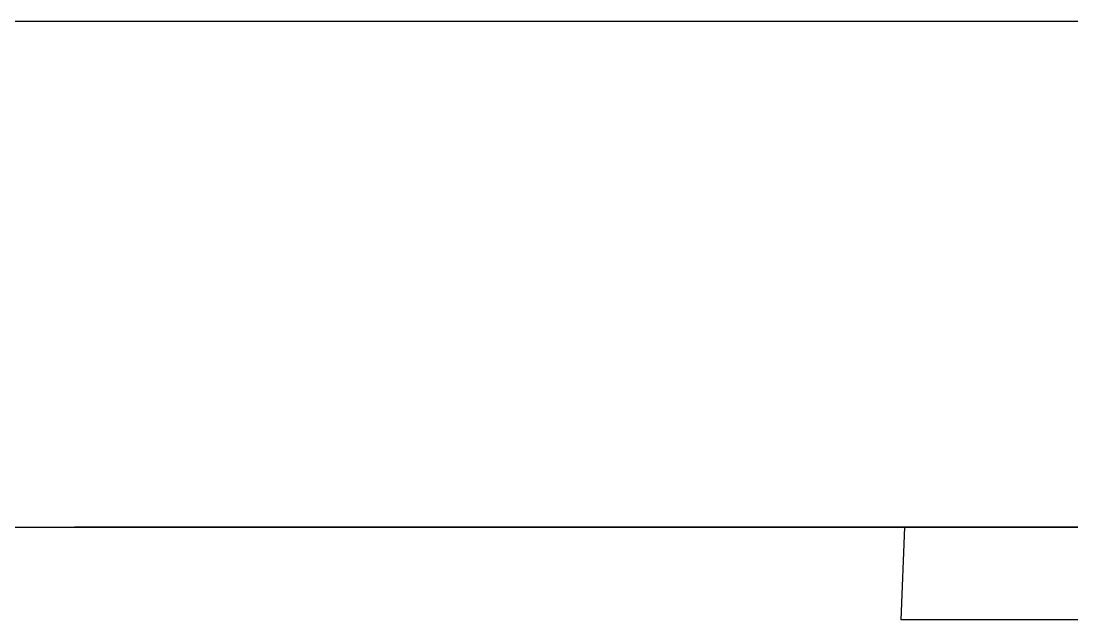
# Model space of a CAD drawing. Header units: millimetres. Extents: x -17263 to -7565, y 1486 to 4446.
# Drawn here: x -11166.7 to -11114, y 3936.6 to 3966.6 of the extents above; entities that cross this region are included whole.
import ezdxf

# ---------------------------------------------------------------- set-up
doc = ezdxf.new("R2010")
doc.units = ezdxf.units.MM
doc.layers.add('Canalización nueva', color=6, linetype='Continuous')

msp = doc.modelspace()

# ---------------------------------------------------------------- linework, layer by layer
at = {"layer": 'Canalización nueva'}
for p, q in [((-11715.38, 3966.594), (-11111.743, 3966.594)), ((-11715.38, 3941.257), (-10975.413, 3941.257)), ((-11017.004, 3941.257), (-11164.004, 3941.257)), ((-11149.111, 3941.257), (-11017.004, 3941.257)), ((-11122.601, 3936.602), (-11122.413, 3941.257)), ((-10975.413, 3941.257), (-11122.413, 3941.257)), ((-10985.413, 3936.602), (-11122.601, 3936.602))]:
    msp.add_line(p, q, dxfattribs=at)

doc.saveas('drawing.dxf')
